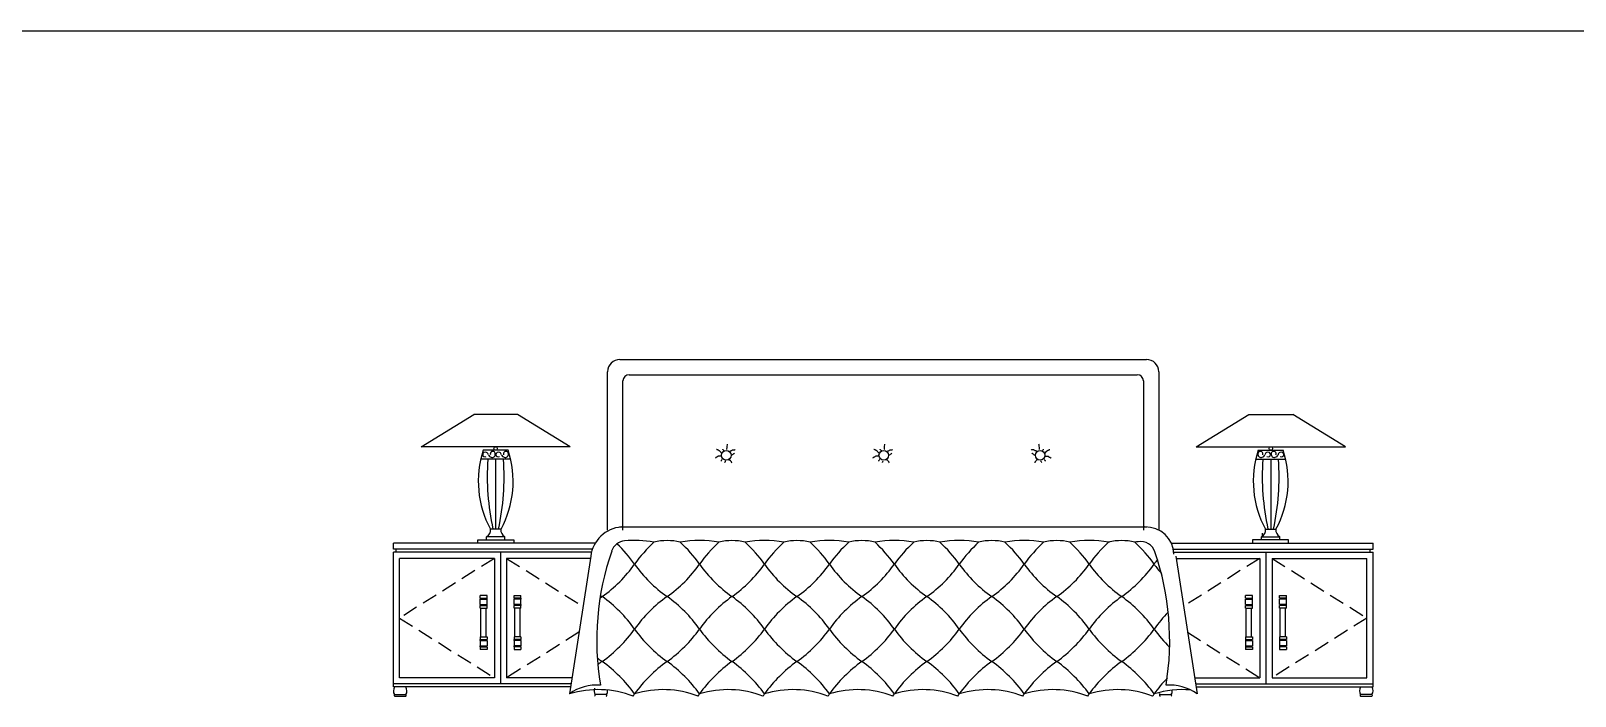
# Model space of a CAD drawing. Header units: millimetres. Extents: x 6388 to 59789, y -18725 to 8137.
# Drawn here: x 18586 to 23630, y 1436 to 3610 of the extents above; entities that cross this region are included whole.
import ezdxf

# ---------------------------------------------------------------- set-up
doc = ezdxf.new("R2010")
doc.units = ezdxf.units.MM
doc.linetypes.add('ACAD_ISO07W100', pattern=[3.5, 0.5, -3])
doc.linetypes.add('DASHED2', pattern=[0.375, 0.25, -0.125])
doc.layers.add('www.cad-blocks.net', color=7, linetype='Continuous')

# ---------------------------------------------------------------- blocks, each defined once
blk = doc.blocks.new('A$C08C643F1')
for p, q in [((700, 542.6), (700, 1060.2)), ((740, 1100.2), (2460, 1100.2)), ((2500, 1060.2), (2500, 542.6)), ((750, 542.6), (750, 1030.2)), ((770, 1050.2), (2430, 1050.2)), ((2450, 1030.2), (2450, 542.6)), ((90.4, 814.9), (262.5, 919.9)), ((405.3, 920), (262.5, 920)), ((577.6, 815), (405.2, 919.9)), ((2622.4, 815), (2794.8, 919.9)), ((2794.7, 920), (2937.5, 920)), ((3109.6, 814.9), (2937.5, 919.9)), ((577.5, 815), (90.3, 815)), ((1076.3, 806.4), (1075.9, 807.4)), ((1089, 805.9), (1089.5, 807.4)), ((1089.5, 807.4), (1090, 812.1)), ((1090, 812.1), (1090.4, 816.8)), ((1090.4, 816.8), (1090.9, 821.5)), ((1090.9, 821.5), (1091.4, 823.3)), ((1590.5, 806.4), (1590, 807.4)), ((1603.2, 805.9), (1603.7, 807.4)), ((1603.7, 807.4), (1604.2, 812.1)), ((1604.2, 812.1), (1604.6, 816.8)), ((1604.6, 816.8), (1605.1, 821.5)), ((1605.1, 821.5), (1605.6, 823.3)), ((2109.1, 821.5), (2108.6, 823.3)), ((2109.6, 816.8), (2109.1, 821.5)), ((2110, 812.1), (2109.6, 816.8)), ((2110.5, 807.4), (2110, 812.1)), ((2111, 805.9), (2110.5, 807.4)), ((2123.7, 806.4), (2124.1, 807.4)), ((2622.5, 815), (3109.7, 815)), ((383, 774), (285.6, 774)), ((374.8, 803.4), (293.8, 803.4)), ((333.9, 774), (333.9, 545.9)), ((1052.3, 778.7), (1051.9, 777.8)), ((1053.3, 779.2), (1052.3, 778.7)), ((1053.7, 779.6), (1053.3, 779.2)), ((1054.7, 780.1), (1053.7, 779.6)), ((1055.6, 780.6), (1054.7, 780.1)), ((1056.6, 805.5), (1055.2, 805.5)), ((1057, 781.5), (1055.6, 780.6)), ((1058, 805), (1056.6, 805.5)), ((1059.9, 783.4), (1057, 781.5)), ((1059.4, 804.5), (1058, 805)), ((1060.3, 804.1), (1059.4, 804.5)), ((1061.3, 783.9), (1059.9, 783.4)), ((1061.7, 803.6), (1060.3, 804.1)), ((1062.7, 784.3), (1061.3, 783.9)), ((1062.7, 803.1), (1061.7, 803.6)), ((1063.6, 802.7), (1062.7, 803.1)), ((1070.2, 784.3), (1062.7, 784.3)), ((1064.6, 802.2), (1063.6, 802.7)), ((1065.5, 801.7), (1064.6, 802.2)), ((1066, 800.8), (1065.5, 801.7)), ((1066.9, 800.3), (1066, 800.8)), ((1067.4, 799.4), (1066.9, 800.3)), ((1068.3, 798), (1067.4, 799.4)), ((1069.3, 796.5), (1068.3, 798)), ((1070.2, 795.6), (1069.3, 796.5)), ((1071.2, 794.7), (1070.2, 795.6)), ((1070.7, 769.3), (1070.2, 768.4)), ((1071.2, 770.2), (1070.7, 769.3)), ((1072.1, 771.2), (1071.2, 770.2)), ((1073, 772.1), (1072.1, 771.2)), ((1074, 772.6), (1073, 772.1)), ((1077.3, 805), (1076.3, 806.4)), ((1078.2, 803.6), (1077.3, 805)), ((1079.6, 802.2), (1078.2, 803.6)), ((1080.6, 801.7), (1079.6, 802.2)), ((1081, 801.7), (1080.6, 801.7)), ((1082.4, 764.1), (1082, 763.2)), ((1083.4, 765.1), (1082.4, 764.1)), ((1084.3, 766.5), (1083.4, 765.1)), ((1085.3, 767.4), (1084.3, 766.5)), ((1086.2, 768.4), (1085.3, 767.4)), ((1096.3, 772), (1098.2, 772)), ((1098.2, 772), (1099.6, 771)), ((1099.4, 801.7), (1101.7, 801.7)), ((1099.6, 771), (1100.5, 769.6)), ((1100.5, 769.6), (1101.9, 767.7)), ((1101.7, 801.7), (1103.2, 802.2)), ((1101.9, 767.7), (1102.9, 766.3)), ((1102.9, 766.3), (1103.8, 765.4)), ((1103.2, 802.2), (1105, 803.1)), ((1103.8, 765.4), (1104.3, 764.5)), ((1104.3, 764.5), (1104.8, 764)), ((1104.8, 764), (1104.8, 763.5)), ((1104.8, 763.5), (1105.2, 762.6)), ((1105, 803.1), (1106.9, 804.1)), ((1105.4, 786.5), (1105.8, 787.5)), ((1105.8, 787.5), (1106.8, 788.4)), ((1106.8, 788.4), (1108.2, 789.8)), ((1106.9, 804.1), (1108.3, 804.5)), ((1108.2, 789.8), (1110.1, 790.8)), ((1108.3, 804.5), (1109.3, 805)), ((1109.3, 805), (1115.4, 805)), ((1110.1, 790.8), (1111.5, 791.7)), ((1111.5, 791.7), (1112.4, 792.7)), ((1112.4, 792.7), (1113.4, 793.1)), ((1113.4, 793.1), (1114.3, 793.6)), ((1115.4, 805), (1116.3, 805.9)), ((1566.5, 778.7), (1566, 777.8)), ((1567.5, 779.2), (1566.5, 778.7)), ((1567.9, 779.6), (1567.5, 779.2)), ((1568.9, 780.1), (1567.9, 779.6)), ((1569.8, 780.6), (1568.9, 780.1)), ((1570.7, 805.5), (1569.3, 805.5)), ((1571.2, 781.5), (1569.8, 780.6)), ((1572.2, 805), (1570.7, 805.5)), ((1574, 783.4), (1571.2, 781.5)), ((1573.6, 804.5), (1572.2, 805)), ((1574.5, 804.1), (1573.6, 804.5)), ((1575.4, 783.9), (1574, 783.4)), ((1575.9, 803.6), (1574.5, 804.1)), ((1576.9, 784.3), (1575.4, 783.9)), ((1576.9, 803.1), (1575.9, 803.6)), ((1577.8, 802.7), (1576.9, 803.1)), ((1584.4, 784.3), (1576.9, 784.3)), ((1578.7, 802.2), (1577.8, 802.7)), ((1579.7, 801.7), (1578.7, 802.2)), ((1580.2, 800.8), (1579.7, 801.7)), ((1581.1, 800.3), (1580.2, 800.8)), ((1581.6, 799.4), (1581.1, 800.3)), ((1582.5, 798), (1581.6, 799.4)), ((1583.4, 796.5), (1582.5, 798)), ((1584.4, 795.6), (1583.4, 796.5)), ((1585.3, 794.7), (1584.4, 795.6)), ((1584.9, 769.3), (1584.4, 768.4)), ((1585.3, 770.2), (1584.9, 769.3)), ((1586.3, 771.2), (1585.3, 770.2)), ((1587.2, 772.1), (1586.3, 771.2)), ((1588.2, 772.6), (1587.2, 772.1)), ((1591.4, 805), (1590.5, 806.4)), ((1592.4, 803.6), (1591.4, 805)), ((1593.8, 802.2), (1592.4, 803.6)), ((1594.7, 801.7), (1593.8, 802.2)), ((1595.2, 801.7), (1594.7, 801.7)), ((1596.6, 764.1), (1596.2, 763.2)), ((1597.6, 765.1), (1596.6, 764.1)), ((1598.5, 766.5), (1597.6, 765.1)), ((1599.4, 767.4), (1598.5, 766.5)), ((1600.4, 768.4), (1599.4, 767.4)), ((1610.5, 772), (1612.4, 772)), ((1612.4, 772), (1613.8, 771)), ((1613.6, 801.7), (1615.9, 801.7)), ((1613.8, 771), (1614.7, 769.6)), ((1614.7, 769.6), (1616.1, 767.7)), ((1615.9, 801.7), (1617.3, 802.2)), ((1616.1, 767.7), (1617.1, 766.3)), ((1617.1, 766.3), (1618, 765.4)), ((1617.3, 802.2), (1619.2, 803.1)), ((1618, 765.4), (1618.5, 764.5)), ((1618.5, 764.5), (1618.9, 764)), ((1618.9, 764), (1618.9, 763.5)), ((1618.9, 763.5), (1619.4, 762.6)), ((1619.2, 803.1), (1621.1, 804.1)), ((1619.5, 786.5), (1620, 787.5)), ((1620, 787.5), (1621, 788.4)), ((1621, 788.4), (1622.4, 789.8)), ((1621.1, 804.1), (1622.5, 804.5)), ((1622.4, 789.8), (1624.3, 790.8)), ((1622.5, 804.5), (1623.4, 805)), ((1623.4, 805), (1629.6, 805)), ((1624.3, 790.8), (1625.7, 791.7)), ((1625.7, 791.7), (1626.6, 792.7)), ((1626.6, 792.7), (1627.5, 793.1)), ((1627.5, 793.1), (1628.5, 793.6)), ((1629.6, 805), (1630.5, 805.9)), ((2084.6, 805), (2083.7, 805.9)), ((2090.7, 805), (2084.6, 805)), ((2086.6, 793.1), (2085.7, 793.6)), ((2087.6, 792.7), (2086.6, 793.1)), ((2088.5, 791.7), (2087.6, 792.7)), ((2089.9, 790.8), (2088.5, 791.7)), ((2091.8, 789.8), (2089.9, 790.8)), ((2091.7, 804.5), (2090.7, 805)), ((2093.1, 804.1), (2091.7, 804.5)), ((2093.2, 788.4), (2091.8, 789.8)), ((2095, 803.1), (2093.1, 804.1)), ((2094.2, 787.5), (2093.2, 788.4)), ((2094.6, 786.5), (2094.2, 787.5)), ((2095.2, 763.5), (2094.8, 762.6)), ((2096.8, 802.2), (2095, 803.1)), ((2095.7, 764.5), (2095.2, 764)), ((2095.2, 764), (2095.2, 763.5)), ((2096.2, 765.4), (2095.7, 764.5)), ((2097.1, 766.3), (2096.2, 765.4)), ((2098.3, 801.7), (2096.8, 802.2)), ((2098.1, 767.7), (2097.1, 766.3)), ((2099.5, 769.6), (2098.1, 767.7)), ((2100.6, 801.7), (2098.3, 801.7)), ((2100.4, 771), (2099.5, 769.6)), ((2101.8, 772), (2100.4, 771)), ((2103.7, 772), (2101.8, 772)), ((2113.8, 768.4), (2114.7, 767.4)), ((2114.7, 767.4), (2115.7, 766.5)), ((2115.7, 766.5), (2116.6, 765.1)), ((2116.6, 765.1), (2117.6, 764.1)), ((2117.6, 764.1), (2118, 763.2)), ((2119, 801.7), (2119.4, 801.7)), ((2119.4, 801.7), (2120.4, 802.2)), ((2120.4, 802.2), (2121.8, 803.6)), ((2121.8, 803.6), (2122.7, 805)), ((2122.7, 805), (2123.7, 806.4)), ((2126, 772.6), (2127, 772.1)), ((2127, 772.1), (2127.9, 771.2)), ((2127.9, 771.2), (2128.8, 770.2)), ((2128.8, 794.7), (2129.8, 795.6)), ((2128.8, 770.2), (2129.3, 769.3)), ((2129.3, 769.3), (2129.8, 768.4)), ((2129.8, 795.6), (2130.7, 796.5)), ((2129.8, 784.3), (2137.3, 784.3)), ((2130.7, 796.5), (2131.7, 798)), ((2131.7, 798), (2132.6, 799.4)), ((2132.6, 799.4), (2133.1, 800.3)), ((2133.1, 800.3), (2134, 800.8)), ((2134, 800.8), (2134.5, 801.7)), ((2134.5, 801.7), (2135.4, 802.2)), ((2135.4, 802.2), (2136.4, 802.7)), ((2136.4, 802.7), (2137.3, 803.1)), ((2137.3, 803.1), (2138.3, 803.6)), ((2137.3, 784.3), (2138.7, 783.9)), ((2138.3, 803.6), (2139.7, 804.1)), ((2138.7, 783.9), (2140.1, 783.4)), ((2139.7, 804.1), (2140.6, 804.5)), ((2140.1, 783.4), (2143, 781.5)), ((2140.6, 804.5), (2142, 805)), ((2142, 805), (2143.4, 805.5)), ((2143, 781.5), (2144.4, 780.6)), ((2143.4, 805.5), (2144.8, 805.5)), ((2144.4, 780.6), (2145.3, 780.1)), ((2145.3, 780.1), (2146.3, 779.6)), ((2146.3, 779.6), (2146.7, 779.2)), ((2146.7, 779.2), (2147.7, 778.7)), ((2147.7, 778.7), (2148.1, 777.8)), ((2817, 774), (2914.4, 774)), ((2825.2, 803.4), (2906.2, 803.4)), ((2866.1, 774), (2866.1, 545.9)), ((276.2, 510.5), (393.6, 510.5)), ((276.2, 500), (276.2, 510.5)), ((304.6, 510.4), (304.6, 521.1)), ((364.1, 521.1), (304.6, 521.1)), ((351.6, 545.9), (317, 545.9)), ((364.1, 510.4), (364.1, 521.1)), ((393.6, 510.5), (393.6, 500)), ((738.8, 552.8), (2461.2, 552.8)), ((2806.4, 510.5), (2806.4, 500)), ((2923.8, 510.5), (2806.4, 510.5)), ((2835.9, 510.4), (2835.9, 521.1)), ((2835.9, 521.1), (2895.4, 521.1)), ((2848.4, 545.9), (2883, 545.9)), ((2895.4, 510.4), (2895.4, 521.1)), ((2923.8, 500), (2923.8, 510.5)), ((659, 500), (0, 500)), ((0, 480), (0, 500)), ((9, 480), (0, 480)), ((0, 30), (0, 470)), ((9, 470), (0, 470)), ((650, 480), (9, 480)), ((9, 470), (9, 480)), ((647, 470), (9, 470)), ((350, 470), (350, 40)), ((644.6, 457.3), (574.9, 7.7)), ((2541, 500), (3200, 500)), ((2547.7, 480), (3191, 480)), ((2549.2, 470), (3191, 470)), ((2555.4, 457.3), (2625.1, 7.7)), ((2555.4, 457.3), (2625.1, 7.7)), ((2850, 470), (2850, 40)), ((3191, 470), (3191, 480)), ((3191, 480), (3200, 480)), ((3191, 470), (3200, 470)), ((3200, 480), (3200, 500)), ((3200, 30), (3200, 470)), ((330, 450), (20, 450)), ((20, 60), (20, 450)), ((330, 450), (330, 60)), ((643.4, 450), (370, 450)), ((370, 450), (370, 60)), ((2556.6, 450), (2830, 450)), ((2830, 450), (2830, 60)), ((2870, 450), (3180, 450)), ((2870, 450), (2870, 60)), ((3180, 60), (3180, 450)), ((283.1, 320.6), (283.1, 329.1)), ((305.9, 329.1), (283.1, 329.1)), ((283.1, 320.6), (305.9, 320.6)), ((283.1, 299.9), (283.1, 317)), ((283.1, 317), (305.9, 317)), ((284, 320.6), (284, 317)), ((305, 320.6), (305, 317)), ((305.9, 320.6), (305.9, 329.1)), ((305.9, 299.9), (305.9, 317)), ((394.1, 320.6), (394.1, 329.1)), ((394.1, 329.1), (416.9, 329.1)), ((416.9, 320.6), (394.1, 320.6)), ((416.9, 317), (394.1, 317)), ((394.1, 299.9), (394.1, 317)), ((395, 320.6), (395, 317)), ((416, 320.6), (416, 317)), ((416.9, 320.6), (416.9, 329.1)), ((416.9, 299.9), (416.9, 317)), ((2805.9, 329.1), (2783.1, 329.1)), ((2783.1, 320.6), (2783.1, 329.1)), ((2783.1, 320.6), (2805.9, 320.6)), ((2783.1, 317), (2805.9, 317)), ((2783.1, 299.9), (2783.1, 317)), ((2784, 320.6), (2784, 317)), ((2805, 320.6), (2805, 317)), ((2805.9, 320.6), (2805.9, 329.1)), ((2805.9, 299.9), (2805.9, 317)), ((2894.1, 320.6), (2894.1, 329.1)), ((2894.1, 329.1), (2916.9, 329.1)), ((2916.9, 320.6), (2894.1, 320.6)), ((2916.9, 317), (2894.1, 317)), ((2894.1, 299.9), (2894.1, 317)), ((2895, 320.6), (2895, 317)), ((2916, 320.6), (2916, 317)), ((2916.9, 320.6), (2916.9, 329.1)), ((2916.9, 299.9), (2916.9, 317)), ((283.1, 299.9), (305.9, 299.9)), ((283.1, 287.8), (283.1, 296.3)), ((283.1, 296.3), (305.9, 296.3)), ((283.1, 287.8), (305.9, 287.8)), ((284, 299.9), (284, 296.3)), ((285.5, 194.1), (285.5, 287.8)), ((303.5, 194.1), (303.5, 287.8)), ((305, 299.9), (305, 296.3)), ((305.9, 287.8), (305.9, 296.3)), ((416.9, 299.9), (394.1, 299.9)), ((416.9, 296.3), (394.1, 296.3)), ((394.1, 287.8), (394.1, 296.3)), ((416.9, 287.8), (394.1, 287.8)), ((395, 299.9), (395, 296.3)), ((396.5, 194.1), (396.5, 287.8)), ((414.5, 194.1), (414.5, 287.8)), ((416, 299.9), (416, 296.3)), ((416.9, 287.8), (416.9, 296.3)), ((2783.1, 299.9), (2805.9, 299.9)), ((2783.1, 296.3), (2805.9, 296.3)), ((2783.1, 287.8), (2783.1, 296.3)), ((2783.1, 287.8), (2805.9, 287.8)), ((2784, 299.9), (2784, 296.3)), ((2785.5, 194.1), (2785.5, 287.8)), ((2803.5, 194.1), (2803.5, 287.8)), ((2805, 299.9), (2805, 296.3)), ((2805.9, 287.8), (2805.9, 296.3)), ((2916.9, 299.9), (2894.1, 299.9)), ((2894.1, 287.8), (2894.1, 296.3)), ((2916.9, 296.3), (2894.1, 296.3)), ((2916.9, 287.8), (2894.1, 287.8)), ((2895, 299.9), (2895, 296.3)), ((2896.5, 194.1), (2896.5, 287.8)), ((2914.5, 194.1), (2914.5, 287.8)), ((2916, 299.9), (2916, 296.3)), ((2916.9, 287.8), (2916.9, 296.3)), ((283.1, 194.1), (283.1, 185.6)), ((283.1, 194.1), (305.9, 194.1)), ((283.1, 185.6), (305.9, 185.6)), ((283.1, 182), (305.9, 182)), ((283.1, 182), (283.1, 164.9)), ((283.1, 164.9), (305.9, 164.9)), ((283.1, 161.3), (283.1, 152.8)), ((283.1, 161.3), (305.9, 161.3)), ((305.9, 152.8), (283.1, 152.8)), ((284, 182), (284, 185.6)), ((284, 161.3), (284, 164.9)), ((305, 182), (305, 185.6)), ((305, 161.3), (305, 164.9)), ((305.9, 194.1), (305.9, 185.6)), ((305.9, 182), (305.9, 164.9)), ((305.9, 161.3), (305.9, 152.8)), ((416.9, 194.1), (394.1, 194.1)), ((394.1, 194.1), (394.1, 185.6)), ((416.9, 185.6), (394.1, 185.6)), ((416.9, 182), (394.1, 182)), ((394.1, 182), (394.1, 164.9)), ((416.9, 164.9), (394.1, 164.9)), ((416.9, 161.3), (394.1, 161.3)), ((394.1, 161.3), (394.1, 152.8)), ((394.1, 152.8), (416.9, 152.8)), ((395, 182), (395, 185.6)), ((395, 161.3), (395, 164.9)), ((416, 182), (416, 185.6)), ((416, 161.3), (416, 164.9)), ((416.9, 194.1), (416.9, 185.6)), ((416.9, 182), (416.9, 164.9)), ((416.9, 161.3), (416.9, 152.8)), ((2783.1, 194.1), (2805.9, 194.1)), ((2783.1, 194.1), (2783.1, 185.6)), ((2783.1, 185.6), (2805.9, 185.6)), ((2783.1, 182), (2805.9, 182)), ((2783.1, 182), (2783.1, 164.9)), ((2783.1, 164.9), (2805.9, 164.9)), ((2783.1, 161.3), (2805.9, 161.3)), ((2783.1, 161.3), (2783.1, 152.8)), ((2805.9, 152.8), (2783.1, 152.8)), ((2784, 182), (2784, 185.6)), ((2784, 161.3), (2784, 164.9)), ((2805, 182), (2805, 185.6)), ((2805, 161.3), (2805, 164.9)), ((2805.9, 194.1), (2805.9, 185.6)), ((2805.9, 182), (2805.9, 164.9)), ((2805.9, 161.3), (2805.9, 152.8)), ((2894.1, 194.1), (2894.1, 185.6)), ((2916.9, 194.1), (2894.1, 194.1)), ((2916.9, 185.6), (2894.1, 185.6)), ((2916.9, 182), (2894.1, 182)), ((2894.1, 182), (2894.1, 164.9)), ((2916.9, 164.9), (2894.1, 164.9)), ((2894.1, 161.3), (2894.1, 152.8)), ((2916.9, 161.3), (2894.1, 161.3)), ((2894.1, 152.8), (2916.9, 152.8)), ((2895, 182), (2895, 185.6)), ((2895, 161.3), (2895, 164.9)), ((2916, 182), (2916, 185.6)), ((2916, 161.3), (2916, 164.9)), ((2916.9, 194.1), (2916.9, 185.6)), ((2916.9, 182), (2916.9, 164.9)), ((2916.9, 161.3), (2916.9, 152.8)), ((330, 60), (20, 60)), ((583, 60), (370, 60)), ((2617, 60), (2830, 60)), ((2870, 60), (3180, 60)), ((579.9, 40), (0, 40)), ((3.8, 30), (0, 30)), ((3.7, 5.3), (40.7, 5.3)), ((578.3, 30), (3.8, 30)), ((4.3, 0), (40.7, 0.2)), ((696.3, 5.3), (659.3, 5.3)), ((2503.7, 5.3), (2540.7, 5.3)), ((2620.1, 40), (3200, 40)), ((2621.7, 30), (3196.2, 30)), ((3196.3, 5.3), (3159.3, 5.3)), ((3159.3, 0.2), (3195.7, 0)), ((3196.2, 30), (3200, 30))]:
    blk.add_line(p, q)
at = {"linetype": 'ACAD_ISO07W100', "ltscale": 20}
blk.add_line((2838.7, 522.7), (2838.7, 565.2), dxfattribs=at)
at = {"linetype": 'DASHED2', "ltscale": 200}
for p, q in [((330, 450), (20, 255)), ((370, 450), (619.1, 293.3)), ((2830, 450), (2580.9, 293.3)), ((2870, 450), (3180, 255)), ((20, 255), (330, 60)), ((3180, 255), (2870, 60)), ((606, 208.5), (370, 60)), ((2594, 208.5), (2830, 60))]:
    blk.add_line(p, q, dxfattribs=at)
for centre, radius in [((333.8, 809.3), 5.55), ((2866.2, 809.3), 5.55), ((1087.5, 787), 15.5), ((1601.7, 787), 15.5), ((2112.5, 787), 15.5)]:
    blk.add_circle(centre, radius)
for centre, radius, start, end in [((740, 1060.2), 40, 90, 180), ((2460, 1060.2), 40, 0, 90), ((770, 1030.2), 20, 90, 180), ((2430, 1030.2), 20, 0, 90), ((602.9, 701.5), 325.5, 161.7518, 208.5535), ((299.4, 789.4), 7.68, 119.4364, 301.4174), ((300.3, 787), 10.2, 11.1161, 117.1814), ((1097, 716), 790.3, 175.8324, 192.4515), ((320.7, 791.6), 10.7, 194.1722, 261.8919), ((324.7, 791.8), 8.04, 0.2526, 200.7752), ((322.8, 790.4), 10.1, 249.1053, 8.4052), ((342.5, 789.4), 7.68, 119.4364, 301.4174), ((343.4, 787), 10.2, 11.1161, 117.1814), ((-428.4, 716), 790.3, 347.5485, 4.1676), ((65.7, 701.5), 325.5, 331.4465, 18.2482), ((363.8, 791.6), 10.7, 194.1722, 261.8919), ((367.8, 791.8), 8.04, 0.2526, 200.7752), ((365.8, 790.4), 10.1, 249.1053, 8.4052), ((3134.3, 701.5), 325.5, 161.7518, 208.5535), ((2834.2, 790.4), 10.1, 171.5948, 290.8947), ((2832.2, 791.8), 8.04, 339.2248, 179.7474), ((2836.2, 791.6), 10.7, 278.1081, 345.8278), ((3628.4, 716), 790.3, 175.8324, 192.4515), ((2856.6, 787), 10.2, 62.8186, 168.8839), ((2857.5, 789.4), 7.68, 238.5826, 60.5636), ((2877.2, 790.4), 10.1, 171.5948, 290.8947), ((2875.3, 791.8), 8.04, 339.2248, 179.7474), ((2103, 716), 790.3, 347.5485, 4.1676), ((2879.3, 791.6), 10.7, 278.1081, 345.8278), ((2597.1, 701.5), 325.5, 331.4465, 18.2482), ((2899.7, 787), 10.2, 62.8186, 168.8839), ((2900.6, 789.4), 7.68, 238.5826, 60.5636), ((293.1, 542.3), 24.2, 298.697, 8.7287), ((375.5, 542.3), 24.2, 171.2713, 241.303), ((753.6, 443.1), 110, 94.4832, 172.575), ((760.3, 457.5), 50, 95.654, 160.9974), ((787.9, 178.7), 330.2, 78.9728, 95.654), ((894, 340.4), 168, 75.1963, 104.8037), ((1000.1, 178.7), 330.2, 78.9728, 101.0272), ((1106.1, 340.4), 168, 75.1963, 104.8037), ((1212.2, 178.7), 330.2, 78.9728, 101.0272), ((1318.3, 340.4), 168, 75.1963, 104.8037), ((1424.3, 178.7), 330.2, 78.9728, 101.0272), ((1530.4, 340.4), 168, 75.1963, 104.8037), ((1636.5, 178.7), 330.2, 78.9728, 101.0272), ((1742.5, 340.4), 168, 75.1963, 104.8037), ((1848.6, 178.7), 330.2, 78.9728, 101.0272), ((1954.7, 340.4), 168, 75.1963, 104.8037), ((2060.7, 178.7), 330.2, 78.9728, 101.0272), ((2166.8, 340.4), 168, 75.1963, 104.8037), ((2272.9, 178.7), 330.2, 78.9728, 101.0272), ((2378.9, 340.4), 168, 75.1963, 104.8037), ((2485, 178.7), 330.2, 99.1574, 101.0272), ((2440.4, 455.3), 50, 18.8447, 99.1574), ((2458.1, 461.2), 91.6, 2.0559, 91.9258), ((2824.5, 542.3), 24.2, 298.697, 8.7287), ((2906.9, 542.3), 24.2, 171.2713, 241.303), ((1561.5, 181.6), 897.3, 160.9974, 189.3737), ((420.6, 170.1), 450.8, 35.4222, 46.5868), ((1155.3, 170.1), 450.8, 132.4389, 144.5778), ((632.8, 170.1), 450.8, 35.4222, 47.5611), ((1367.4, 170.1), 450.8, 132.4389, 144.5778), ((844.9, 170.1), 450.8, 35.4222, 47.5611), ((1579.5, 170.1), 450.8, 132.4389, 144.5778), ((1057, 170.1), 450.8, 35.4222, 47.5611), ((1791.7, 170.1), 450.8, 132.4389, 144.5778), ((1269.1, 170.1), 450.8, 35.4222, 47.5611), ((2003.8, 170.1), 450.8, 132.4389, 144.5778), ((1481.3, 170.1), 450.8, 35.4222, 47.5611), ((2215.9, 170.1), 450.8, 132.4389, 144.5778), ((1693.4, 170.1), 450.8, 35.4222, 47.5611), ((2428.1, 170.1), 450.8, 132.4389, 144.5778), ((1905.5, 170.1), 450.8, 35.4222, 47.5611), ((2640.2, 170.1), 450.8, 132.4389, 144.5778), ((2362.1, 416.1), 90.5, 104.1526, 106.7513), ((2117.7, 170.1), 450.8, 35.4222, 47.5611), ((1638.5, 181.6), 897.3, 350.6263, 18.8447), ((420.6, 692.6), 450.8, 305.4222, 324.5778), ((1155.3, 692.6), 450.8, 215.4222, 234.5778), ((632.8, 692.6), 450.8, 305.4222, 324.5778), ((1367.4, 692.6), 450.8, 215.4222, 234.5778), ((844.9, 692.6), 450.8, 305.4222, 324.5778), ((1579.5, 692.6), 450.8, 215.4222, 234.5778), ((1057, 692.6), 450.8, 305.4222, 324.5778), ((1791.7, 692.6), 450.8, 215.4222, 234.5778), ((1269.1, 692.6), 450.8, 305.4222, 324.5778), ((2003.8, 692.6), 450.8, 215.4222, 234.5778), ((1481.3, 692.6), 450.8, 305.4222, 324.5778), ((2215.9, 692.6), 450.8, 215.4222, 234.5778), ((1693.4, 692.6), 450.8, 305.4222, 324.5778), ((2428.1, 692.6), 450.8, 215.4222, 234.5778), ((1905.5, 692.6), 450.8, 305.4222, 324.5778), ((2640.2, 692.6), 450.8, 215.4222, 234.5778), ((2117.7, 692.6), 450.8, 305.4222, 324.5778), ((2852.3, 170.1), 450.8, 142.2412, 144.5778), ((2852.3, 692.6), 450.8, 215.4222, 220.309), ((943.1, -42), 450.8, 125.4222, 126.5109), ((943.1, 692.6), 450.8, 233.7185, 234.5778), ((420.6, -42), 450.8, 35.4222, 54.5778), ((1155.3, -42), 450.8, 125.4222, 144.5778), ((632.8, -42), 450.8, 35.4222, 54.5778), ((1367.4, -42), 450.8, 125.4222, 144.5778), ((844.9, -42), 450.8, 35.4222, 54.5778), ((1579.5, -42), 450.8, 125.4222, 144.5778), ((1057, -42), 450.8, 35.4222, 54.5778), ((1791.7, -42), 450.8, 125.4222, 144.5778), ((1269.1, -42), 450.8, 35.4222, 54.5778), ((2003.8, -42), 450.8, 125.4222, 144.5778), ((1481.3, -42), 450.8, 35.4222, 54.5778), ((2215.9, -42), 450.8, 125.4222, 144.5778), ((1693.4, -42), 450.8, 35.4222, 54.5778), ((2428.1, -42), 450.8, 125.4222, 144.5778), ((1905.5, -42), 450.8, 35.4222, 54.5778), ((2640.2, -42), 450.8, 125.4222, 144.5778), ((2117.7, -42), 450.8, 35.4222, 54.5778), ((2852.3, -42), 450.8, 135.4589, 144.5778), ((420.6, 480.5), 450.8, 305.4222, 324.5778), ((1155.3, 480.5), 450.8, 215.4222, 234.5778), ((632.8, 480.5), 450.8, 305.4222, 324.5778), ((1367.4, 480.5), 450.8, 215.4222, 234.5778), ((844.9, 480.5), 450.8, 305.4222, 324.5778), ((1579.5, 480.5), 450.8, 215.4222, 234.5778), ((1057, 480.5), 450.8, 305.4222, 324.5778), ((1791.7, 480.5), 450.8, 215.4222, 234.5778), ((1269.1, 480.5), 450.8, 305.4222, 324.5778), ((2003.8, 480.5), 450.8, 215.4222, 234.5778), ((1481.3, 480.5), 450.8, 305.4222, 324.5778), ((2215.9, 480.5), 450.8, 215.4222, 234.5778), ((1693.4, 480.5), 450.8, 305.4222, 324.5778), ((2428.1, 480.5), 450.8, 215.4222, 234.5778), ((1905.5, 480.5), 450.8, 305.4222, 324.5778), ((2640.2, 480.5), 450.8, 215.4222, 234.5778), ((2117.7, 480.5), 450.8, 305.4222, 324.5778), ((2852.3, 480.5), 450.8, 215.4222, 225.3546), ((943.1, 480.5), 450.8, 232.053, 234.5778), ((943.1, -254.2), 450.8, 125.4222, 127.6739), ((420.6, -254.2), 450.8, 35.4222, 54.5778), ((1155.3, -254.2), 450.8, 125.4222, 144.5778), ((632.8, -254.2), 450.8, 35.4222, 54.5778), ((1367.4, -254.2), 450.8, 125.4222, 144.5778), ((844.9, -254.2), 450.8, 35.4222, 54.5778), ((1579.5, -254.2), 450.8, 125.4222, 144.5778), ((1057, -254.2), 450.8, 35.4222, 54.5778), ((1791.7, -254.2), 450.8, 125.4222, 144.5778), ((1269.1, -254.2), 450.8, 35.4222, 54.5778), ((2003.8, -254.2), 450.8, 125.4222, 144.5778), ((1481.3, -254.2), 450.8, 35.4222, 54.5778), ((2215.9, -254.2), 450.8, 125.4222, 144.5778), ((1693.4, -254.2), 450.8, 35.4222, 54.5778), ((2428.1, -254.2), 450.8, 125.4222, 144.5778), ((1905.5, -254.2), 450.8, 35.4222, 54.5778), ((2640.2, -254.2), 450.8, 125.4222, 144.5778), ((2117.7, -254.2), 450.8, 35.4222, 54.5778), ((2852.3, -254.2), 450.8, 136.1414, 144.5778), ((22.6, 17.6), 22.5, 146.4785, 213.1239), ((5.1, 2.8), 2.86, 117.7406, 254.8671), ((21.9, 17.6), 22.5, 326.8761, 33.5215), ((39.6, 2.8), 2.76, 293.4325, 66.5675), ((663.9, -118.8), 154.8, 85.4648, 125.1136), ((669.4, -296.7), 317.9, 69.0795, 107.1284), ((678.1, 17.6), 22.5, 157.8797, 213.1239), ((660.4, 2.8), 2.76, 113.4325, 246.5675), ((694.9, 2.8), 2.86, 285.1329, 62.2594), ((677.4, 17.6), 22.5, 326.8761, 5.4916), ((420.6, 268.3), 450.8, 323.5008, 324.5778), ((881.6, -296.7), 317.9, 69.0795, 107.1284), ((632.8, 268.3), 450.8, 323.5008, 324.5778), ((1093.7, -296.7), 317.9, 69.0795, 107.1284), ((844.9, 268.3), 450.8, 323.5008, 324.5778), ((1305.8, -296.7), 317.9, 69.0795, 107.1284), ((1057, 268.3), 450.8, 323.5008, 324.5778), ((1518, -296.7), 317.9, 69.0795, 107.1284), ((1269.1, 268.3), 450.8, 323.5008, 324.5778), ((1730.1, -296.7), 317.9, 69.0795, 107.1284), ((1481.3, 268.3), 450.8, 323.5008, 324.5778), ((1942.2, -296.7), 317.9, 69.0795, 107.1284), ((1693.4, 268.3), 450.8, 323.5008, 324.5778), ((2154.4, -296.7), 317.9, 69.0795, 107.1284), ((1905.5, 268.3), 450.8, 323.5008, 324.5778), ((2366.5, -296.7), 317.9, 69.0795, 107.1284), ((2117.7, 268.3), 450.8, 323.5008, 324.5778), ((2578.6, -296.7), 317.9, 85.4064, 107.1284), ((2522.6, 17.6), 22.5, 204.5295, 213.1239), ((2505.1, 2.8), 2.86, 117.7406, 254.8671), ((2536.1, -118.8), 154.8, 54.8864, 94.5352), ((2536.1, -118.8), 154.8, 54.8864, 94.5352), ((2521.9, 17.6), 22.5, 326.8761, 4.4637), ((2539.6, 2.8), 2.76, 293.4325, 66.5675), ((3178.1, 17.6), 22.5, 146.4785, 213.1239), ((3160.4, 2.8), 2.76, 113.4325, 246.5675), ((3194.9, 2.8), 2.86, 285.1329, 62.2594), ((3177.4, 17.6), 22.5, 326.8761, 33.5215)]:
    blk.add_arc(centre, radius, start, end)
blk = doc.blocks.new('FORMAT')
at = {"color": 155, "true_color": 0x546d8e}
blk.add_line((10116.5, 3609.9), (59789.4, 3609.9), dxfattribs=at)

msp = doc.modelspace()

# ---------------------------------------------------------------- block references
msp.add_blockref('A$C08C643F1', (19769.9, 1435.7))
at = {"layer": 'www.cad-blocks.net'}
msp.add_blockref('FORMAT', (0, 0), dxfattribs=at)

doc.saveas('drawing.dxf')
